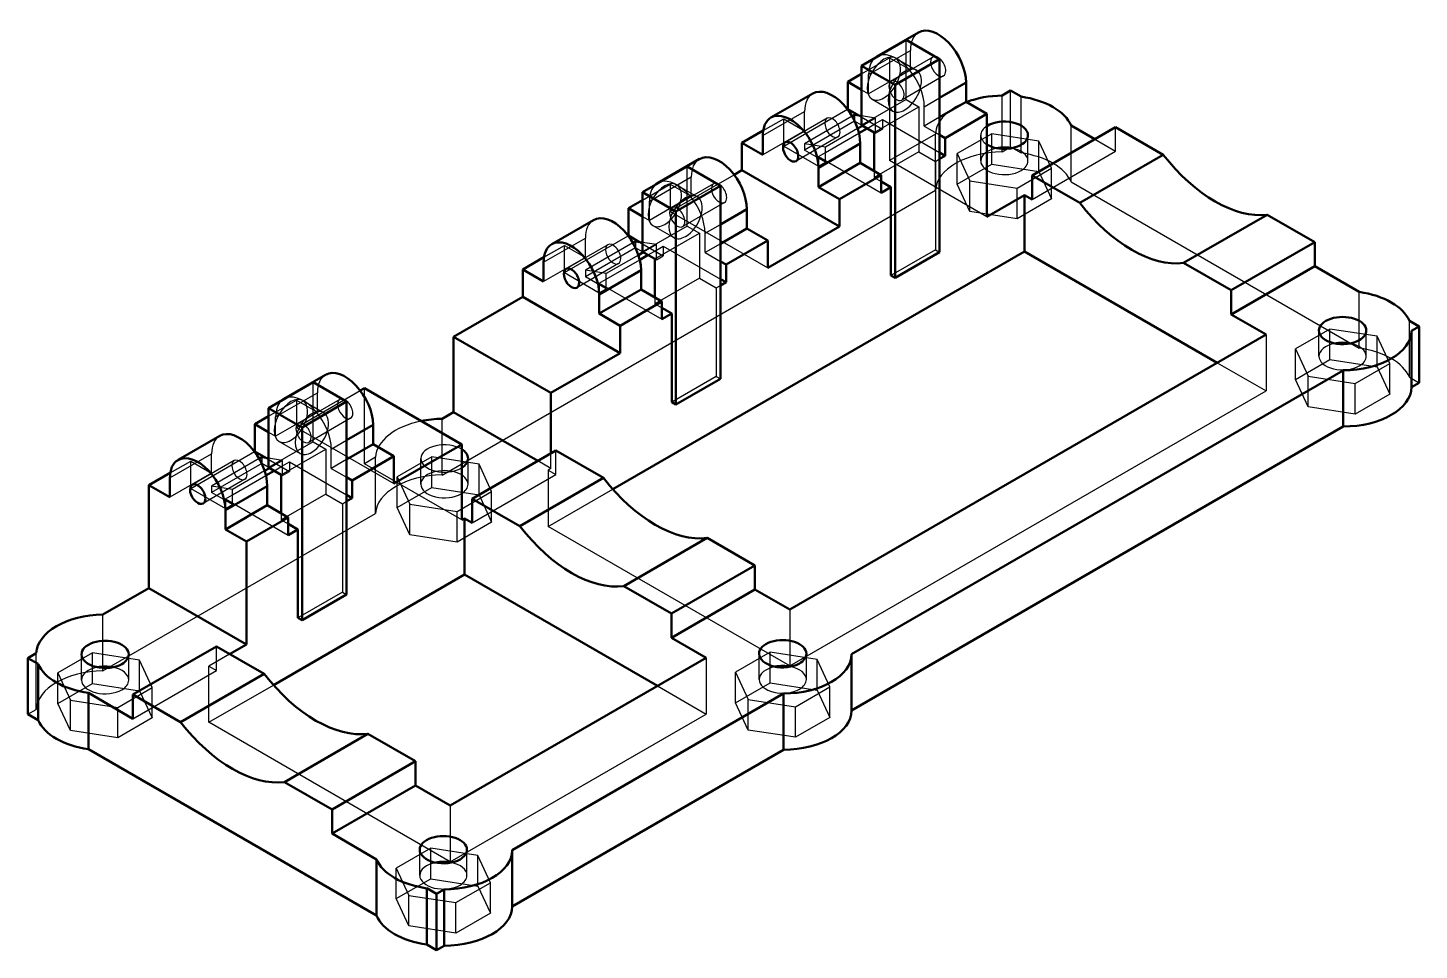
# Model space of a CAD drawing. Header units: millimetres. Extents: x 22 to 584, y 11 to 410.
# Drawn here: x 148.6 to 332.3, y 217.6 to 339.4 of the extents above; entities that cross this region are included whole.
import ezdxf

# ---------------------------------------------------------------- set-up
doc = ezdxf.new("R2010")
doc.units = ezdxf.units.MM
doc.layers.add('hidden', color=7, linetype='Continuous', lineweight=25)
doc.layers.add('part', color=7, linetype='Continuous', lineweight=50)

msp = doc.modelspace()

# ---------------------------------------------------------------- linework, layer by layer
at = {"layer": 'hidden'}
for p, q in [((259.61, 333.24), (265.13, 336.42)), ((264.57, 329.94), (264.57, 337.8)), ((265.13, 333.87), (265.13, 336.42)), ((258.69, 333.34), (262.37, 335.46)), ((262.37, 335.46), (262.37, 321.88)), ((262.37, 335.46), (265.13, 333.87)), ((268.09, 335.53), (262.57, 332.35)), ((263.19, 335.41), (265.95, 333.81)), ((265.13, 333.87), (259.61, 330.69)), ((259.61, 330.69), (259.61, 333.24)), ((269.52, 333.06), (264, 329.87)), ((258.69, 331.22), (259.61, 330.69)), ((278.36, 323.68), (278.36, 331.11)), ((264.57, 329.94), (258.69, 326.55)), ((260.07, 330), (262.83, 328.41)), ((260.35, 325.59), (266.23, 328.99)), ((264.57, 329.94), (266.23, 328.99)), ((266.23, 328.99), (266.23, 323.05)), ((266.96, 328.99), (268.99, 330.16)), ((266.96, 326.44), (266.96, 328.99)), ((277.26, 323.04), (277.26, 330.47)), ((279.74, 322.89), (279.74, 330.32)), ((245.64, 325.17), (251.15, 328.35)), ((245.69, 325.83), (248.4, 327.4)), ((248.4, 323.79), (256.82, 328.65)), ((248.4, 323.79), (248.4, 327.4)), ((248.4, 327.4), (251.15, 325.8)), ((254.12, 327.47), (248.6, 324.28)), ((251.15, 325.8), (251.15, 328.35)), ((257.44, 327.72), (251.15, 324.09)), ((257.77, 327.08), (251.15, 323.26)), ((257.77, 327.91), (257.77, 327.08)), ((260.53, 325.49), (257.77, 327.08)), ((258.31, 327.83), (261.45, 326.02)), ((260.53, 327.48), (258.69, 327.77)), ((260.53, 327.48), (258.8, 326.48)), ((260.53, 326.76), (260.53, 327.48)), ((260.53, 326.76), (261.45, 327.29)), ((261.45, 327.29), (268.99, 322.94)), ((261.45, 327.29), (261.45, 326.02)), ((268.99, 327.61), (266.96, 326.44)), ((251.15, 325.8), (245.64, 322.62)), ((258.16, 326.11), (253.91, 323.66)), ((253.91, 322.94), (258.33, 325.49)), ((259.43, 326.12), (260.53, 326.76)), ((260.53, 325.49), (260.53, 326.76)), ((260.53, 325.49), (261.45, 326.02)), ((268.44, 325.38), (262.37, 321.88)), ((266.96, 326.44), (268.99, 325.27)), ((268.44, 317.95), (268.44, 325.38)), ((275.87, 325.42), (271.3, 322.79)), ((282.1, 324.46), (275.87, 325.42)), ((275.87, 321.39), (275.87, 325.42)), ((286.37, 319.06), (286.37, 326.49)), ((292.24, 323.1), (292.24, 326.28)), ((248.4, 323.79), (252.99, 321.13)), ((255.55, 324.99), (250.03, 321.81)), ((251.15, 324.09), (251.15, 323.26)), ((253.91, 323.66), (251.15, 324.09)), ((253.91, 322.94), (253.91, 323.66)), ((274.42, 321.82), (274.42, 325.22)), ((277.26, 323.04), (278.36, 323.68)), ((278.36, 323.68), (279.74, 322.89)), ((280.66, 321.82), (280.66, 325.22)), ((282.1, 320.43), (282.1, 324.46)), ((283.77, 320.86), (282.1, 324.46)), ((289.49, 324.69), (292.24, 323.1)), ((253.91, 321.67), (251.15, 323.26)), ((252.99, 322.41), (253.91, 322.94)), ((252.99, 322.41), (261.27, 317.63)), ((252.99, 322.41), (252.99, 321.13)), ((252.99, 321.13), (253.91, 321.67)), ((253.91, 321.67), (253.91, 322.94)), ((266.23, 323.05), (260.35, 319.65)), ((275.24, 314.45), (262.37, 321.88)), ((266.23, 323.05), (268.44, 321.77)), ((268.44, 321.77), (268.99, 322.09)), ((268.44, 321.77), (268.44, 310.1)), ((271.3, 318.76), (271.3, 322.79)), ((271.3, 322.79), (272.97, 319.19)), ((281.21, 316.73), (292.24, 323.1)), ((233.42, 315.14), (241.85, 320.01)), ((235.63, 313.23), (235.63, 321.09)), ((260.35, 320.5), (260.35, 319.65)), ((271.3, 318.76), (275.87, 321.39)), ((275.87, 321.39), (282.1, 320.43)), ((279.21, 318.22), (283.77, 320.86)), ((282.1, 320.43), (283.77, 316.83)), ((283.77, 316.83), (283.77, 320.86)), ((203.31, 280.35), (268.44, 317.95)), ((229.74, 316.63), (233.42, 318.75)), ((230.66, 316.52), (236.18, 319.71)), ((233.42, 318.75), (233.42, 315.14)), ((233.42, 318.75), (236.18, 317.16)), ((239.14, 318.82), (233.63, 315.64)), ((234.25, 318.69), (237, 317.1)), ((236.18, 317.16), (236.18, 319.71)), ((260.35, 319.65), (261.27, 319.12)), ((272.97, 315.16), (271.3, 318.76)), ((272.97, 315.16), (272.97, 319.19)), ((272.97, 319.19), (279.21, 318.22)), ((279.21, 314.19), (279.21, 318.22)), ((286.37, 319.06), (324.41, 297.1)), ((236.18, 317.16), (230.66, 313.98)), ((230.66, 313.98), (230.66, 316.52)), ((240.57, 316.35), (235.06, 313.16)), ((283.77, 316.83), (279.21, 314.19)), ((229.74, 314.51), (230.66, 313.98)), ((233.42, 315.14), (246.29, 307.71)), ((279.21, 314.19), (272.97, 315.16)), ((235.63, 313.23), (229.74, 309.84)), ((231.13, 313.29), (233.88, 311.7)), ((235.63, 313.23), (237.28, 312.28)), ((238.02, 312.28), (240.04, 313.44)), ((216.69, 308.46), (222.21, 311.64)), ((216.74, 309.12), (219.45, 310.68)), ((219.45, 307.08), (227.87, 311.94)), ((219.45, 307.08), (219.45, 310.68)), ((219.45, 310.68), (222.21, 309.09)), ((225.17, 310.76), (219.65, 307.57)), ((222.21, 309.09), (222.21, 311.64)), ((228.49, 311.01), (222.21, 307.38)), ((228.83, 311.2), (228.83, 310.37)), ((229.36, 311.12), (232.5, 309.3)), ((231.58, 310.77), (229.74, 311.06)), ((231.58, 310.77), (229.86, 309.77)), ((231.4, 308.88), (237.28, 312.28)), ((231.58, 310.05), (231.58, 310.77)), ((231.58, 310.05), (232.5, 310.58)), ((232.5, 310.58), (240.04, 306.23)), ((232.5, 310.58), (232.5, 309.3)), ((237.28, 312.28), (237.28, 306.33)), ((238.02, 309.73), (238.02, 312.28)), ((240.04, 310.9), (238.02, 309.73)), ((222.21, 309.09), (216.69, 305.91)), ((228.83, 310.37), (222.21, 306.54)), ((229.21, 309.4), (224.96, 306.95)), ((224.96, 306.23), (229.39, 308.78)), ((231.58, 308.77), (228.83, 310.37)), ((230.48, 309.41), (231.58, 310.05)), ((231.58, 308.77), (231.58, 310.05)), ((231.58, 308.77), (232.5, 309.3)), ((238.02, 309.73), (240.04, 308.56)), ((268.44, 310.1), (262.55, 306.7)), ((268.44, 310.1), (268.99, 309.78)), ((219.45, 307.08), (224.05, 304.42)), ((226.6, 308.28), (221.08, 305.09)), ((222.21, 307.38), (222.21, 306.54)), ((224.96, 306.95), (222.21, 307.38)), ((224.96, 306.23), (224.96, 306.95)), ((224.96, 304.95), (222.21, 306.54)), ((224.05, 305.7), (224.96, 306.23)), ((224.05, 305.7), (232.32, 300.92)), ((224.05, 305.7), (224.05, 304.42)), ((224.96, 304.95), (224.96, 306.23)), ((237.28, 306.33), (231.4, 302.94)), ((237.28, 306.33), (239.49, 305.06)), ((239.49, 305.06), (240.04, 305.38)), ((239.49, 305.06), (239.49, 293.38)), ((224.05, 304.42), (224.96, 304.95)), ((231.4, 303.79), (231.4, 302.94)), ((324.41, 297.1), (324.41, 304.53)), ((231.4, 302.94), (232.32, 302.41)), ((320.54, 299.63), (315.98, 297)), ((326.77, 298.67), (320.54, 299.63)), ((320.54, 295.6), (320.54, 299.63)), ((331.04, 293.27), (331.04, 300.7)), ((312.1, 298.9), (312.1, 291.47)), ((319.09, 296.03), (319.09, 299.43)), ((325.33, 296.03), (325.33, 299.43)), ((326.77, 294.63), (326.77, 298.67)), ((328.45, 295.07), (326.77, 298.67)), ((315.98, 292.96), (315.98, 297)), ((315.98, 297), (317.65, 293.4)), ((305.66, 295.18), (312.1, 291.47)), ((315.98, 292.96), (320.54, 295.6)), ((320.54, 295.6), (326.77, 294.63)), ((323.88, 292.43), (328.45, 295.07)), ((326.77, 294.63), (328.45, 291.03)), ((328.45, 291.03), (328.45, 295.07)), ((186.26, 284.73), (186.26, 292.59)), ((239.49, 293.38), (233.61, 289.99)), ((239.49, 293.38), (240.04, 293.06)), ((317.65, 289.36), (315.98, 292.96)), ((317.65, 289.36), (317.65, 293.4)), ((317.65, 293.4), (323.88, 292.43)), ((323.88, 288.4), (323.88, 292.43)), ((331.04, 293.27), (332.32, 292.53)), ((181.3, 288.02), (186.82, 291.21)), ((184.06, 286.64), (192.48, 291.51)), ((189.78, 290.32), (184.26, 287.14)), ((186.82, 288.66), (186.82, 291.21)), ((193.02, 281.84), (193.02, 291.82)), ((249.19, 255.14), (312.1, 291.47)), ((328.45, 291.03), (323.88, 288.4)), ((180.38, 288.13), (184.06, 290.25)), ((186.82, 288.66), (181.3, 285.48)), ((184.06, 290.25), (184.06, 286.64)), ((184.06, 290.25), (186.82, 288.66)), ((184.88, 290.19), (187.64, 288.6)), ((323.88, 288.4), (317.65, 289.36)), ((181.3, 285.48), (181.3, 288.02)), ((191.21, 287.85), (185.69, 284.66)), ((203.31, 280.35), (203.31, 287.78)), ((180.38, 286.01), (181.3, 285.48)), ((184.06, 286.64), (196.93, 279.21)), ((188.65, 283.78), (190.68, 284.94)), ((167.33, 279.96), (172.84, 283.14)), ((170.09, 278.58), (178.51, 283.44)), ((172.84, 280.59), (172.84, 283.14)), ((186.26, 284.73), (180.38, 281.34)), ((181.76, 284.79), (184.52, 283.2)), ((182.04, 280.38), (187.92, 283.78)), ((186.26, 284.73), (187.92, 283.78)), ((187.92, 283.78), (187.92, 277.83)), ((188.65, 281.23), (188.65, 283.78)), ((217.66, 281.2), (217.66, 283.22)), ((218.3, 280.41), (218.3, 283.59)), ((167.38, 280.62), (170.09, 282.18)), ((170.09, 278.58), (170.09, 282.18)), ((170.09, 282.18), (172.84, 280.59)), ((175.81, 282.26), (170.29, 279.07)), ((179.13, 282.51), (172.84, 278.88)), ((179.46, 281.87), (172.84, 278.05)), ((179.46, 282.7), (179.46, 281.87)), ((182.22, 280.27), (179.46, 281.87)), ((180, 282.62), (183.14, 280.8)), ((182.22, 282.27), (180.38, 282.56)), ((182.22, 282.27), (180.49, 281.27)), ((181.12, 280.91), (182.22, 281.55)), ((182.22, 281.55), (182.22, 282.27)), ((182.22, 281.55), (183.14, 282.08)), ((182.22, 280.27), (182.22, 281.55)), ((183.14, 282.08), (190.68, 277.73)), ((183.14, 282.08), (183.14, 280.8)), ((190.68, 282.4), (188.65, 281.23)), ((188.65, 281.23), (190.68, 280.06)), ((194.5, 282.69), (193.02, 281.84)), ((205.89, 274.41), (193.02, 281.84)), ((194.5, 275.26), (194.5, 282.69)), ((201.92, 282.73), (197.36, 280.1)), ((200.47, 279.13), (200.47, 282.53)), ((208.16, 281.77), (201.92, 282.73)), ((201.92, 278.7), (201.92, 282.73)), ((206.71, 279.13), (206.71, 282.53)), ((208.16, 277.73), (208.16, 281.77)), ((209.83, 278.17), (208.16, 281.77)), ((217.66, 281.2), (215.91, 282.21)), ((217.66, 281.2), (217.29, 280.99)), ((172.84, 280.59), (167.33, 277.41)), ((177.24, 279.78), (171.72, 276.59)), ((179.85, 280.9), (175.6, 278.45)), ((175.6, 277.73), (180.02, 280.28)), ((182.22, 280.27), (183.14, 280.8)), ((197.36, 276.06), (197.36, 280.1)), ((197.36, 280.1), (199.03, 276.5)), ((207.27, 274.04), (218.3, 280.41)), ((217.29, 280.99), (217.29, 273.56)), ((217.29, 280.99), (218.3, 280.41)), ((170.09, 278.58), (174.68, 275.92)), ((172.84, 278.88), (172.84, 278.05)), ((175.6, 278.45), (172.84, 278.88)), ((175.6, 276.45), (172.84, 278.05)), ((174.68, 277.2), (175.6, 277.73)), ((175.6, 277.73), (175.6, 278.45)), ((175.6, 276.45), (175.6, 277.73)), ((187.92, 277.83), (182.04, 274.44)), ((187.92, 277.83), (190.13, 276.56)), ((197.36, 276.06), (201.92, 278.7)), ((201.92, 278.7), (208.16, 277.73)), ((205.26, 275.53), (209.83, 278.17)), ((208.16, 277.73), (209.83, 274.14)), ((209.83, 274.14), (209.83, 278.17)), ((217.29, 273.56), (225.82, 278.48)), ((174.68, 277.2), (182.96, 272.42)), ((174.68, 277.2), (174.68, 275.92)), ((174.68, 275.92), (175.6, 276.45)), ((190.13, 276.56), (190.68, 276.88)), ((190.13, 276.56), (190.13, 264.88)), ((199.03, 272.46), (197.36, 276.06)), ((199.03, 272.46), (199.03, 276.5)), ((199.03, 276.5), (205.26, 275.53)), ((158.5, 254.48), (194.5, 275.26)), ((182.04, 275.29), (182.04, 274.44)), ((182.04, 274.44), (182.96, 273.91)), ((205.26, 271.5), (205.26, 275.53)), ((209.83, 274.14), (205.26, 271.5)), ((205.26, 271.5), (199.03, 272.46)), ((249.19, 255.14), (217.29, 273.56)), ((190.13, 264.88), (184.24, 261.49)), ((190.13, 264.88), (190.68, 264.56)), ((158.5, 254.48), (158.5, 261.91)), ((249.19, 262.57), (249.19, 255.14)), ((173.49, 254.53), (173.49, 257.72)), ((149.68, 249.39), (149.68, 256.82)), ((157.11, 256.86), (152.54, 254.22)), ((155.66, 253.26), (155.66, 256.66)), ((163.34, 255.9), (157.11, 256.86)), ((157.11, 252.83), (157.11, 256.86)), ((161.9, 253.26), (161.9, 256.66)), ((163.34, 251.86), (163.34, 255.9)), ((165.01, 252.3), (163.34, 255.9)), ((175.23, 256.71), (172.48, 255.12)), ((238.16, 256.21), (238.16, 248.78)), ((246.6, 256.94), (242.03, 254.3)), ((245.15, 253.34), (245.15, 256.74)), ((252.83, 255.98), (246.6, 256.94)), ((246.6, 252.91), (246.6, 256.94)), ((251.39, 253.34), (251.39, 256.74)), ((252.83, 251.94), (252.83, 255.98)), ((254.5, 252.38), (252.83, 255.98)), ((152.54, 250.19), (152.54, 254.22)), ((152.54, 254.22), (154.22, 250.63)), ((162.46, 248.17), (173.49, 254.53)), ((172.48, 255.12), (173.49, 254.53)), ((172.48, 247.69), (172.48, 255.12)), ((242.03, 250.27), (242.03, 254.3)), ((242.03, 254.3), (243.7, 250.7)), ((152.54, 250.19), (157.11, 252.83)), ((157.11, 252.83), (163.34, 251.86)), ((160.45, 249.66), (165.01, 252.3)), ((163.34, 251.86), (165.01, 248.26)), ((165.01, 248.26), (165.01, 252.3)), ((172.48, 247.69), (181, 252.61)), ((231.72, 252.49), (238.16, 248.78)), ((242.03, 250.27), (246.6, 252.91)), ((246.6, 252.91), (252.83, 251.94)), ((249.94, 249.74), (254.5, 252.38)), ((252.83, 251.94), (254.5, 248.34)), ((254.5, 248.34), (254.5, 252.38)), ((154.22, 246.59), (152.54, 250.19)), ((154.22, 246.59), (154.22, 250.63)), ((154.22, 250.63), (160.45, 249.66)), ((243.7, 246.67), (242.03, 250.27)), ((243.7, 246.67), (243.7, 250.7)), ((243.7, 250.7), (249.94, 249.74)), ((148.58, 248.75), (149.68, 249.39)), ((160.45, 245.63), (160.45, 249.66)), ((165.01, 248.26), (160.45, 245.63)), ((204.37, 229.27), (238.16, 248.78)), ((249.94, 245.71), (249.94, 249.74)), ((254.5, 248.34), (249.94, 245.71)), ((160.45, 245.63), (154.22, 246.59)), ((204.37, 229.27), (172.48, 247.69)), ((249.94, 245.71), (243.7, 246.67)), ((204.37, 236.7), (204.37, 229.27)), ((201.78, 231.07), (197.22, 228.43)), ((200.33, 227.47), (200.33, 230.86)), ((208.02, 230.1), (201.78, 231.07)), ((201.78, 227.03), (201.78, 231.07)), ((206.57, 227.47), (206.57, 230.86)), ((208.02, 226.07), (208.02, 230.1)), ((209.69, 226.5), (208.02, 230.1)), ((197.22, 224.4), (197.22, 228.43)), ((197.22, 228.43), (198.89, 224.83)), ((197.22, 224.4), (201.78, 227.03)), ((201.78, 227.03), (208.02, 226.07)), ((205.12, 223.87), (209.69, 226.5)), ((208.02, 226.07), (209.69, 222.47)), ((209.69, 222.47), (209.69, 226.5)), ((198.89, 220.8), (197.22, 224.4)), ((198.89, 220.8), (198.89, 224.83)), ((198.89, 224.83), (205.12, 223.87)), ((205.12, 219.83), (205.12, 223.87)), ((209.69, 222.47), (205.12, 219.83)), ((205.12, 219.83), (198.89, 220.8))]:
    msp.add_line(p, q, dxfattribs=at)
for centre, major_axis, start_param, end_param in [((268.8, 334.3), (-2.6, 4.5), 0, 0.785398), ((261.63, 332.7), (-1.56, -2.7), 3.141593, 6.283185), ((263.29, 331.11), (-2.6, 4.5), 0.141897, 0.785398), ((263.29, 331.11), (-2.6, 4.5), 3.926991, 6.141288), ((261.63, 332.7), (-1.56, -2.7), 0.785398, 3.141593), ((268.8, 334.3), (-0.71, 1.24), 0, 3.141593), ((268.8, 334.3), (-0.71, 1.24), 3.926991, 6.283185), ((264.39, 331.11), (-1.56, -2.7), 3.141593, 6.283185), ((264.39, 331.11), (-1.56, -2.7), 0.785398, 3.141593), ((268.8, 334.3), (-0.71, 1.24), 3.141593, 3.926991), ((263.29, 331.11), (-0.71, 1.24), 0, 3.141593), ((263.29, 331.11), (-0.71, 1.24), 3.926991, 6.283185), ((254.83, 326.23), (-2.6, 4.5), 0, 0.785398), ((261.63, 332.7), (-1.56, -2.7), 0, 0.785398), ((263.29, 331.11), (-0.71, 1.24), 3.141593, 3.926991), ((277.54, 325.22), (9.1, 0), 2.154837, 3.110757), ((254.83, 326.23), (-0.71, 1.24), 0, 3.141593), ((254.83, 326.23), (-0.71, 1.24), 3.926991, 6.283185), ((264.39, 331.11), (-1.56, -2.7), 0, 0.785398), ((254.83, 326.23), (-0.71, 1.24), 3.141593, 3.926991), ((277.54, 325.22), (3.12, 0), 2.398781, 3.141593), ((277.54, 325.22), (3.12, 0), 3.141593, 3.884405), ((277.54, 321.82), (3.12, 0), 1.910633, 3.141593), ((277.54, 321.82), (3.12, 0), 0, 1.230959), ((239.86, 317.58), (-2.6, 4.5), 0, 0.785398), ((277.54, 317.79), (9.1, 0), 1.601632, 3.110757), ((277.54, 321.82), (3.12, 0), 3.141593, 5.497787), ((277.54, 317.79), (9.1, 0), 0.244299, 1.326498), ((277.54, 321.82), (3.12, 0), 5.497787, 6.283185), ((232.69, 315.99), (-1.56, -2.7), 3.141593, 6.283185), ((234.34, 314.4), (-2.6, 4.5), 0.141897, 0.785398), ((234.34, 314.4), (-2.6, 4.5), 3.926991, 6.141288), ((232.69, 315.99), (-1.56, -2.7), 0.785398, 3.141593), ((239.86, 317.58), (-0.71, 1.24), 0, 3.141593), ((239.86, 317.58), (-0.71, 1.24), 3.926991, 6.283185), ((235.44, 314.4), (-1.56, -2.7), 3.141593, 6.283185), ((235.44, 314.4), (-1.56, -2.7), 0.785398, 3.141593), ((239.86, 317.58), (-0.71, 1.24), 3.141593, 3.926991), ((234.34, 314.4), (-0.71, 1.24), 0, 3.141593), ((234.34, 314.4), (-0.71, 1.24), 3.926991, 6.283185), ((225.88, 309.52), (-2.6, 4.5), 0, 0.785398), ((232.69, 315.99), (-1.56, -2.7), 0, 0.785398), ((234.34, 314.4), (-0.71, 1.24), 3.141593, 3.926991), ((225.88, 309.52), (-0.71, 1.24), 0, 3.141593), ((225.88, 309.52), (-0.71, 1.24), 3.926991, 6.283185), ((235.44, 314.4), (-1.56, -2.7), 0, 0.785398), ((225.88, 309.52), (-0.71, 1.24), 3.141593, 3.926991), ((322.21, 296.03), (3.12, 0), 1.910633, 3.141593), ((322.21, 296.03), (3.12, 0), 0, 1.230959), ((322.21, 296.03), (3.12, 0), 3.141593, 5.497787), ((322.21, 292), (9.1, 0), 0.244299, 1.326498), ((322.21, 296.03), (3.12, 0), 5.497787, 6.283185), ((190.49, 289.08), (-2.6, 4.5), 0, 0.785398), ((183.32, 287.49), (-1.56, -2.7), 3.141593, 6.283185), ((184.98, 285.9), (-2.6, 4.5), 3.926991, 6.141288), ((190.49, 289.08), (-0.71, 1.24), 0, 3.141593), ((190.49, 289.08), (-0.71, 1.24), 3.926991, 6.283185), ((184.98, 285.9), (-2.6, 4.5), 0.141897, 0.785398), ((183.32, 287.49), (-1.56, -2.7), 0.785398, 3.141593), ((186.08, 285.9), (-1.56, -2.7), 3.141593, 6.283185), ((186.08, 285.9), (-1.56, -2.7), 0.785398, 3.141593), ((190.49, 289.08), (-0.71, 1.24), 3.141593, 3.926991), ((184.98, 285.9), (-0.71, 1.24), 0, 3.141593), ((184.98, 285.9), (-0.71, 1.24), 3.926991, 6.283185), ((203.59, 282.53), (9.1, 0), 1.913283, 3.110757), ((176.52, 281.02), (-2.6, 4.5), 0, 0.785398), ((183.32, 287.49), (-1.56, -2.7), 0, 0.785398), ((184.98, 285.9), (-0.71, 1.24), 3.141593, 3.926991), ((186.08, 285.9), (-1.56, -2.7), 0, 0.785398), ((203.59, 282.53), (3.12, 0), 0.742812, 3.141593), ((176.52, 281.02), (-0.71, 1.24), 0, 3.141593), ((176.52, 281.02), (-0.71, 1.24), 3.926991, 6.283185), ((203.59, 282.53), (3.12, 0), 3.141593, 5.497787), ((203.59, 282.53), (3.12, 0), 5.497787, 5.540373), ((176.52, 281.02), (-0.71, 1.24), 3.141593, 3.926991), ((203.59, 275.1), (9.1, 0), 1.601632, 3.110757), ((203.59, 279.13), (3.12, 0), 0, 3.141593), ((203.59, 279.13), (3.12, 0), 3.141593, 5.497787), ((203.59, 279.13), (3.12, 0), 5.497787, 6.283185), ((158.78, 249.23), (9.1, 0), 1.601632, 3.110757), ((158.78, 253.26), (3.12, 0), 1.910633, 3.141593), ((158.78, 253.26), (3.12, 0), 0, 1.230959), ((248.27, 253.34), (3.12, 0), 1.910633, 3.141593), ((248.27, 253.34), (3.12, 0), 0, 1.230959), ((158.78, 253.26), (3.12, 0), 3.141593, 5.497787), ((158.78, 253.26), (3.12, 0), 5.497787, 6.283185), ((248.27, 253.34), (3.12, 0), 3.141593, 5.497787), ((248.27, 253.34), (3.12, 0), 5.497787, 6.283185), ((203.45, 227.47), (3.12, 0), 1.910633, 3.141593), ((203.45, 227.47), (3.12, 0), 0, 1.230959), ((203.45, 227.47), (3.12, 0), 3.141593, 5.497787), ((203.45, 227.47), (3.12, 0), 5.497787, 6.283185)]:
    msp.add_ellipse(centre, major_axis=major_axis, ratio=0.57735, start_param=start_param, end_param=end_param, dxfattribs=at)
at = {"layer": 'part'}
for p, q in [((266.2, 338.8), (260.69, 335.62)), ((258.69, 334.4), (264.57, 337.8)), ((264.57, 337.8), (268.99, 335.25)), ((263.1, 331.86), (268.99, 335.25)), ((268.99, 309.78), (268.99, 335.25)), ((256.85, 332.28), (258.69, 333.34)), ((258.69, 326.55), (258.69, 334.4)), ((258.69, 334.4), (263.1, 331.86)), ((256.85, 328.67), (256.85, 332.28)), ((256.85, 332.28), (258.69, 331.22)), ((263.1, 306.38), (263.1, 331.86)), ((268.99, 330.16), (272.48, 332.17)), ((272.48, 329.63), (272.48, 332.17)), ((278.36, 331.11), (277.26, 330.47)), ((278.36, 331.11), (279.74, 330.32)), ((252.23, 330.73), (246.72, 327.55)), ((272.48, 329.63), (268.99, 327.61)), ((272.48, 329.63), (275.24, 328.03)), ((256.82, 328.65), (256.85, 328.67)), ((256.85, 328.67), (258.31, 327.83)), ((257.77, 327.91), (257.44, 327.72)), ((258.69, 327.77), (257.77, 327.91)), ((269.72, 324.85), (275.24, 328.03)), ((275.24, 314.45), (275.24, 328.03)), ((242.88, 324.21), (245.69, 325.83)), ((258.8, 326.48), (258.16, 326.11)), ((258.33, 325.49), (259.43, 326.12)), ((258.69, 326.55), (260.35, 325.59)), ((260.35, 325.59), (260.35, 320.5)), ((268.99, 325.27), (269.72, 324.85)), ((281.21, 319.91), (292.24, 326.28)), ((286.37, 326.49), (289.49, 324.69)), ((292.24, 326.28), (298.53, 322.65)), ((242.88, 320.6), (242.88, 324.21)), ((242.88, 324.21), (245.64, 322.62)), ((245.64, 322.62), (245.64, 325.17)), ((252.99, 320.92), (258.51, 324.11)), ((258.51, 321.56), (258.51, 324.11)), ((269.72, 322.51), (269.72, 324.85)), ((237.26, 322.09), (231.74, 318.9)), ((258.51, 321.56), (252.99, 318.37)), ((258.51, 321.56), (261.27, 319.97)), ((268.99, 322.94), (269.72, 322.51)), ((268.99, 322.09), (269.72, 322.51)), ((298.53, 322.65), (287.5, 316.28)), ((229.74, 317.69), (235.63, 321.09)), ((235.63, 321.09), (240.04, 318.54)), ((241.85, 320.01), (242.88, 320.6)), ((242.88, 320.6), (255.75, 313.17)), ((252.99, 318.37), (252.99, 320.92)), ((255.75, 316.78), (261.27, 319.97)), ((261.27, 317.63), (261.27, 319.97)), ((281.21, 316.73), (281.21, 319.91)), ((281.21, 319.91), (287.5, 316.28)), ((234.16, 315.14), (240.04, 318.54)), ((240.04, 293.06), (240.04, 318.54)), ((252.99, 318.37), (255.75, 316.78)), ((261.27, 319.12), (262.55, 318.37)), ((261.27, 317.63), (262.55, 318.37)), ((262.55, 306.7), (262.55, 318.37)), ((227.91, 315.57), (229.74, 316.63)), ((229.74, 309.84), (229.74, 317.69)), ((229.74, 317.69), (234.16, 315.14)), ((255.75, 316.78), (255.75, 313.17)), ((280.2, 317.31), (275.24, 314.45)), ((280.2, 309.88), (280.2, 317.31)), ((281.21, 316.73), (280.2, 317.31)), ((227.91, 311.96), (227.91, 315.57)), ((227.91, 315.57), (229.74, 314.51)), ((234.16, 289.67), (234.16, 315.14)), ((240.04, 313.44), (243.53, 315.46)), ((243.53, 312.91), (243.53, 315.46)), ((312.25, 314.73), (301.22, 308.37)), ((312.25, 314.73), (318.53, 311.1)), ((223.28, 314.02), (217.77, 310.84)), ((243.53, 312.91), (240.04, 310.9)), ((243.53, 312.91), (246.29, 311.32)), ((246.29, 307.71), (255.75, 313.17)), ((227.87, 311.94), (227.91, 311.96)), ((227.91, 311.96), (229.36, 311.12)), ((228.83, 311.2), (228.49, 311.01)), ((229.74, 311.06), (228.83, 311.2)), ((240.78, 308.14), (246.29, 311.32)), ((246.29, 307.71), (246.29, 311.32)), ((307.5, 304.74), (318.53, 311.1)), ((318.53, 307.92), (318.53, 311.1)), ((213.93, 307.5), (216.74, 309.12)), ((225.82, 278.48), (280.2, 309.88)), ((229.86, 309.77), (229.21, 309.4)), ((229.39, 308.78), (230.48, 309.41)), ((229.74, 309.84), (231.4, 308.88)), ((231.4, 308.88), (231.4, 303.79)), ((263.1, 306.38), (268.99, 309.78)), ((280.2, 309.88), (305.66, 295.18)), ((213.93, 303.89), (213.93, 307.5)), ((213.93, 307.5), (216.69, 305.91)), ((216.69, 305.91), (216.69, 308.46)), ((224.05, 304.21), (229.56, 307.39)), ((229.56, 304.85), (229.56, 307.39)), ((240.04, 308.56), (240.78, 308.14)), ((240.78, 305.8), (240.78, 308.14)), ((301.22, 308.37), (307.5, 304.74)), ((307.5, 301.55), (318.53, 307.92)), ((324.41, 304.53), (318.53, 307.92)), ((240.04, 306.23), (240.78, 305.8)), ((240.04, 305.38), (240.78, 305.8)), ((262.55, 306.7), (263.1, 306.38)), ((204.79, 298.61), (213.93, 303.89)), ((213.93, 303.89), (226.8, 296.46)), ((229.56, 304.85), (224.05, 301.66)), ((224.05, 301.66), (224.05, 304.21)), ((226.8, 300.07), (232.32, 303.25)), ((229.56, 304.85), (232.32, 303.25)), ((232.32, 300.92), (232.32, 303.25)), ((307.5, 301.55), (307.5, 304.74)), ((224.05, 301.66), (226.8, 300.07)), ((232.32, 302.41), (233.61, 301.66)), ((232.32, 300.92), (233.61, 301.66)), ((233.61, 289.99), (233.61, 301.66)), ((307.5, 301.55), (312.1, 298.9)), ((226.8, 300.07), (226.8, 296.46)), ((332.32, 299.96), (331.04, 300.7)), ((331.31, 299.37), (332.32, 299.96)), ((332.32, 292.53), (332.32, 299.96)), ((204.79, 288.63), (204.79, 298.61)), ((217.66, 291.18), (204.79, 298.61)), ((249.19, 262.57), (312.1, 298.9)), ((331.31, 291.94), (331.31, 299.37)), ((217.66, 291.18), (226.8, 296.46)), ((257.37, 256.68), (322.3, 294.17)), ((322.3, 286.74), (322.3, 294.17)), ((180.38, 289.19), (186.26, 292.59)), ((187.89, 293.59), (182.38, 290.4)), ((186.26, 292.59), (190.68, 290.04)), ((234.16, 289.67), (240.04, 293.06)), ((332.32, 292.53), (331.31, 291.94)), ((192.48, 291.51), (193.02, 291.82)), ((205.89, 284.39), (193.02, 291.82)), ((217.66, 283.22), (217.66, 291.18)), ((180.38, 281.34), (180.38, 289.19)), ((180.38, 289.19), (184.79, 286.64)), ((184.79, 286.64), (190.68, 290.04)), ((190.68, 264.56), (190.68, 290.04)), ((204.79, 288.63), (203.31, 287.78)), ((215.91, 282.21), (204.79, 288.63)), ((233.61, 289.99), (234.16, 289.67)), ((178.54, 287.07), (180.38, 288.13)), ((178.54, 283.46), (178.54, 287.07)), ((178.54, 287.07), (180.38, 286.01)), ((190.68, 284.94), (194.17, 286.96)), ((194.17, 284.41), (194.17, 286.96)), ((322.3, 286.74), (257.37, 249.25)), ((173.92, 285.52), (168.41, 282.34)), ((184.79, 261.17), (184.79, 286.64)), ((178.51, 283.44), (178.54, 283.46)), ((178.54, 283.46), (180, 282.62)), ((194.17, 284.41), (190.68, 282.4)), ((194.17, 284.41), (196.93, 282.82)), ((196.93, 279.21), (205.89, 284.39)), ((205.89, 274.41), (205.89, 284.39)), ((207.27, 277.22), (218.3, 283.59)), ((218.3, 283.59), (224.59, 279.96)), ((179.46, 282.7), (179.13, 282.51)), ((180.38, 282.56), (179.46, 282.7)), ((180.49, 281.27), (179.85, 280.9)), ((180.38, 281.34), (182.04, 280.38)), ((191.41, 279.64), (196.93, 282.82)), ((196.93, 279.21), (196.93, 282.82)), ((164.57, 279), (167.38, 280.62)), ((167.33, 277.41), (167.33, 279.96)), ((180.02, 280.28), (181.12, 280.91)), ((182.04, 280.38), (182.04, 275.29)), ((190.68, 280.06), (191.41, 279.64)), ((191.41, 277.3), (191.41, 279.64)), ((224.59, 279.96), (213.56, 273.59)), ((164.57, 265.41), (164.57, 279)), ((164.57, 279), (167.33, 277.41)), ((174.68, 275.71), (180.2, 278.89)), ((180.2, 276.35), (180.2, 278.89)), ((190.68, 277.73), (191.41, 277.3)), ((180.2, 276.35), (174.68, 273.16)), ((174.68, 273.16), (174.68, 275.71)), ((180.2, 276.35), (182.96, 274.75)), ((190.68, 276.88), (191.41, 277.3)), ((207.27, 274.04), (207.27, 277.22)), ((207.27, 277.22), (213.56, 273.59)), ((177.44, 271.57), (182.96, 274.75)), ((182.96, 272.42), (182.96, 274.75)), ((182.96, 273.91), (184.24, 273.16)), ((206.26, 274.62), (205.89, 274.41)), ((206.26, 274.62), (206.26, 267.19)), ((207.27, 274.04), (206.26, 274.62)), ((174.68, 273.16), (177.44, 271.57)), ((182.96, 272.42), (184.24, 273.16)), ((184.24, 261.49), (184.24, 273.16)), ((238.3, 272.04), (227.27, 265.67)), ((238.3, 272.04), (244.59, 268.41)), ((177.44, 271.57), (177.44, 257.98)), ((233.56, 262.04), (244.59, 268.41)), ((244.59, 265.23), (244.59, 268.41)), ((181, 252.61), (206.26, 267.19)), ((206.26, 267.19), (231.72, 252.49)), ((164.57, 265.41), (158.5, 261.91)), ((177.44, 257.98), (164.57, 265.41)), ((227.27, 265.67), (233.56, 262.04)), ((233.56, 258.86), (244.59, 265.23)), ((244.59, 265.23), (249.19, 262.57)), ((184.79, 261.17), (190.68, 264.56)), ((184.24, 261.49), (184.79, 261.17)), ((233.56, 258.86), (233.56, 262.04)), ((162.46, 251.35), (173.49, 257.72)), ((173.49, 257.72), (179.77, 254.09)), ((177.44, 257.98), (175.23, 256.71)), ((233.56, 258.86), (238.16, 256.21)), ((149.68, 256.82), (148.58, 256.18)), ((148.58, 248.75), (148.58, 256.18)), ((149.95, 255.39), (148.58, 256.18)), ((204.37, 236.7), (238.16, 256.21)), ((257.37, 249.25), (257.37, 256.68)), ((149.95, 247.96), (149.95, 255.39)), ((179.77, 254.09), (168.74, 247.72)), ((156.58, 244.13), (156.58, 251.56)), ((162.46, 248.17), (156.58, 251.56)), ((162.46, 248.17), (162.46, 251.35)), ((162.46, 251.35), (168.74, 247.72)), ((212.55, 230.81), (248.36, 251.48)), ((248.36, 244.05), (248.36, 251.48)), ((148.58, 248.75), (149.95, 247.96)), ((193.49, 246.17), (182.46, 239.8)), ((193.49, 246.17), (199.78, 242.54)), ((156.58, 244.13), (194.62, 222.16)), ((248.36, 244.05), (212.55, 223.38)), ((188.75, 236.17), (199.78, 242.54)), ((199.78, 239.36), (199.78, 242.54)), ((182.46, 239.8), (188.75, 236.17)), ((188.75, 232.99), (199.78, 239.36)), ((199.78, 239.36), (204.37, 236.7)), ((188.75, 232.99), (188.75, 236.17)), ((194.62, 229.59), (188.75, 232.99)), ((212.55, 223.38), (212.55, 230.81)), ((194.62, 222.16), (194.62, 229.59)), ((201.25, 218.34), (201.25, 225.77)), ((202.54, 225.03), (201.25, 225.77)), ((202.54, 225.03), (203.55, 225.61)), ((202.54, 217.6), (202.54, 225.03)), ((203.55, 218.18), (203.55, 225.61)), ((201.25, 218.34), (202.54, 217.6)), ((203.55, 218.18), (202.54, 217.6))]:
    msp.add_line(p, q, dxfattribs=at)
for centre, major_axis, start_param, end_param in [((268.8, 334.3), (-2.6, 4.5), 3.926991, 6.283185), ((263.29, 331.11), (-2.6, 4.5), 0, 0.141897), ((263.29, 331.11), (-2.6, 4.5), 6.141288, 6.283185), ((254.83, 326.23), (-2.6, 4.5), 3.926991, 6.283185), ((277.54, 325.22), (9.1, 0), 1.601632, 2.154837), ((277.54, 325.22), (9.1, 0), 0.244299, 1.326498), ((249.32, 323.05), (-2.6, 4.5), 0, 0.785398), ((249.32, 323.05), (-2.6, 4.5), 3.926991, 6.283185), ((277.54, 325.22), (3.12, 0), 0, 2.398781), ((249.32, 323.05), (-0.71, 1.24), 0, 3.141593), ((249.32, 323.05), (-0.71, 1.24), 3.926991, 6.283185), ((277.54, 325.22), (3.12, 0), 3.884405, 5.497787), ((277.54, 321.82), (3.12, 0), 1.230959, 1.910633), ((277.54, 325.22), (3.12, 0), 5.497787, 6.283185), ((239.86, 317.58), (-2.6, 4.5), 3.926991, 6.283185), ((249.32, 323.05), (-0.71, 1.24), 3.141593, 3.926991), ((305.39, 331.64), (-9.29, 16.1), 1.807386, 2.905003), ((234.34, 314.4), (-2.6, 4.5), 0, 0.141897), ((234.34, 314.4), (-2.6, 4.5), 6.141288, 6.283185), ((294.36, 325.27), (-9.29, 16.1), 1.807386, 2.905003), ((225.88, 309.52), (-2.6, 4.5), 3.926991, 6.283185), ((220.37, 306.33), (-2.6, 4.5), 0, 0.785398), ((220.37, 306.33), (-2.6, 4.5), 3.926991, 6.283185), ((220.37, 306.33), (-0.71, 1.24), 0, 3.141593), ((220.37, 306.33), (-0.71, 1.24), 3.926991, 6.283185), ((220.37, 306.33), (-0.71, 1.24), 3.141593, 3.926991), ((322.21, 299.43), (9.1, 0), 0.244299, 1.326498), ((322.21, 299.43), (3.12, 0), 0, 3.141593), ((322.21, 299.43), (3.12, 0), 3.141593, 5.497787), ((322.21, 296.03), (3.12, 0), 1.230959, 1.910633), ((322.21, 299.43), (9.1, 0), 4.722594, 6.272981), ((322.21, 299.43), (3.12, 0), 5.497787, 6.283185), ((190.49, 289.08), (-2.6, 4.5), 3.926991, 6.283185), ((184.98, 285.9), (-2.6, 4.5), 0, 0.141897), ((184.98, 285.9), (-2.6, 4.5), 6.141288, 6.283185), ((322.21, 292), (-9.1, 0), -4.702184, -3.151797), ((203.59, 282.53), (9.1, 0), 1.601632, 1.913283), ((176.52, 281.02), (-2.6, 4.5), 3.926991, 6.283185), ((203.59, 282.53), (3.12, 0), 0, 0.742812), ((171.01, 277.83), (-2.6, 4.5), 0, 0.785398), ((171.01, 277.83), (-2.6, 4.5), 3.926991, 6.283185), ((203.59, 282.53), (3.12, 0), 5.540373, 6.283185), ((231.45, 288.95), (-9.29, 16.1), 1.807386, 2.905003), ((171.01, 277.83), (-0.71, 1.24), 0, 3.141593), ((171.01, 277.83), (-0.71, 1.24), 3.926991, 6.283185), ((171.01, 277.83), (-0.71, 1.24), 3.141593, 3.926991), ((220.41, 282.58), (-9.29, 16.1), 1.807386, 2.905003), ((158.78, 256.66), (9.1, 0), 1.601632, 3.110757), ((158.78, 256.66), (3.12, 0), 0, 3.141593), ((248.27, 256.74), (3.12, 0), 0, 3.141593), ((158.78, 256.66), (3.12, 0), 3.141593, 5.497787), ((158.78, 256.66), (3.12, 0), 5.497787, 6.283185), ((248.27, 256.74), (3.12, 0), 3.141593, 5.497787), ((248.27, 256.74), (9.1, 0), 4.722594, 6.272981), ((248.27, 256.74), (3.12, 0), 5.497787, 6.283185), ((158.78, 256.66), (9.1, 0), 3.385891, 4.46809), ((158.78, 253.26), (3.12, 0), 1.230959, 1.910633), ((186.63, 263.08), (-9.29, 16.1), 1.807386, 2.905003), ((248.27, 253.34), (3.12, 0), 1.230959, 1.910633), ((248.27, 249.31), (-9.1, 0), -4.702184, -3.151797), ((158.78, 249.23), (9.1, 0), 3.385891, 4.46809), ((175.6, 256.71), (-9.29, 16.1), 1.807386, 2.905003), ((203.45, 230.86), (3.12, 0), 0, 3.141593), ((203.45, 230.86), (3.12, 0), 3.141593, 5.497787), ((203.45, 230.86), (9.1, 0), 4.722594, 6.272981), ((203.45, 230.86), (3.12, 0), 5.497787, 6.283185), ((203.45, 230.86), (9.1, 0), 3.385891, 4.46809), ((203.45, 227.47), (3.12, 0), 1.230959, 1.910633), ((203.45, 223.43), (-9.1, 0), -4.702184, -3.151797), ((203.45, 223.43), (9.1, 0), 3.385891, 4.46809)]:
    msp.add_ellipse(centre, major_axis=major_axis, ratio=0.57735, start_param=start_param, end_param=end_param, dxfattribs=at)

doc.saveas('drawing.dxf')
